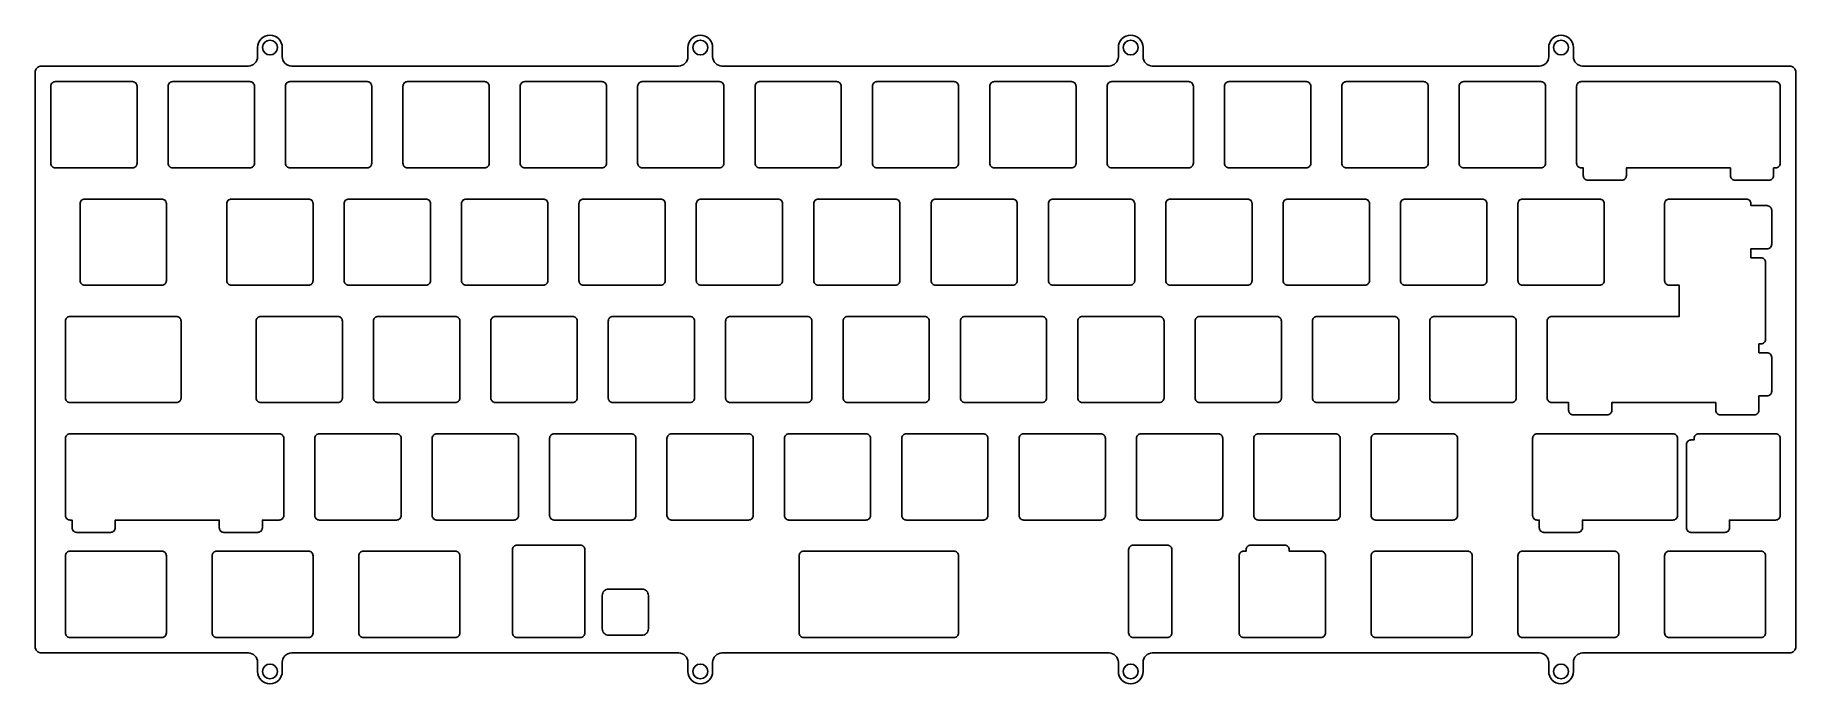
# Model space of a CAD drawing. Header units: millimetres. Extents: x 0 to 286, y -100 to 5.
import ezdxf

# ---------------------------------------------------------------- set-up
doc = ezdxf.new("R2010")
doc.units = ezdxf.units.MM
doc.layers.get('0').update_dxf_attribs({"linetype": 'CONTINUOUS'})

msp = doc.modelspace()

# ---------------------------------------------------------------- linework, layer by layer
for points in [[(40.1, 3), (40.1, 1.5, 0.414214), (41.6, 0), (104.45, 0, 0.414214), (105.95, 1.5), (105.95, 3, -1), (109.95, 3), (109.95, 1.5, 0.414214), (111.45, 0), (174.3, 0, 0.414214), (175.8, 1.5), (175.8, 3, -1), (179.8, 3), (179.8, 1.5, 0.414214), (181.3, 0), (244.15, 0, 0.414214), (245.65, 1.5), (245.65, 3, -1), (249.65, 3), (249.65, 1.5, 0.414214), (251.15, 0), (284.75, 0, -0.414214), (285.75, -1), (285.75, -94.25, -0.414214), (284.75, -95.25), (251.15, -95.25, 0.414214), (249.65, -96.75), (249.65, -98.25, -1), (245.65, -98.25), (245.65, -96.75, 0.414214), (244.15, -95.25), (181.3, -95.25, 0.414214), (179.8, -96.75), (179.8, -98.25, -1), (175.8, -98.25), (175.8, -96.75, 0.414214), (174.3, -95.25), (111.45, -95.25, 0.414214), (109.95, -96.75), (109.95, -98.25, -1), (105.95, -98.25), (105.95, -96.75, 0.414214), (104.45, -95.25), (41.6, -95.25, 0.414214), (40.1, -96.75), (40.1, -98.25, -1), (36.1, -98.25), (36.1, -96.75, 0.414214), (34.6, -95.25), (1, -95.25, -0.414214), (0, -94.25), (0, -1, -0.414214), (1, 0), (34.6, 0, 0.414214), (36.1, 1.5), (36.1, 3, -1)], [(15.78, -16.53, 0.414214), (16.53, -15.78), (16.53, -3.28, 0.414214), (15.78, -2.53), (3.28, -2.53, 0.414214), (2.52, -3.28), (2.52, -15.78, 0.414214), (3.28, -16.53)], [(35.58, -3.28), (35.58, -15.78, -0.414214), (34.83, -16.53), (22.32, -16.53, -0.414214), (21.58, -15.78), (21.58, -3.28, -0.414214), (22.32, -2.53), (34.83, -2.53, -0.414214)], [(40.62, -15.78, 0.414214), (41.38, -16.53), (53.88, -16.53, 0.414214), (54.62, -15.78), (54.62, -3.28, 0.414214), (53.88, -2.53), (41.38, -2.53, 0.414214), (40.62, -3.28)], [(59.68, -3.28, -0.414214), (60.43, -2.53), (72.93, -2.53, -0.414214), (73.67, -3.28), (73.67, -15.78, -0.414214), (72.93, -16.53), (60.43, -16.53, -0.414214), (59.68, -15.78)], [(79.47, -16.53), (91.97, -16.53, 0.414214), (92.72, -15.78), (92.72, -3.28, 0.414214), (91.97, -2.53), (79.47, -2.53, 0.414214), (78.72, -3.28), (78.72, -15.78, 0.414214)], [(111.78, -3.28), (111.78, -15.78, -0.414214), (111.03, -16.53), (98.53, -16.53, -0.414214), (97.78, -15.78), (97.78, -3.28, -0.414214), (98.53, -2.53), (111.03, -2.53, -0.414214)], [(117.58, -2.53, 0.414214), (116.83, -3.28), (116.83, -15.78, 0.414214), (117.58, -16.53), (130.07, -16.53, 0.414214), (130.82, -15.78), (130.82, -3.28, 0.414214), (130.07, -2.53)], [(135.88, -15.78, 0.414214), (136.62, -16.53), (149.12, -16.53, 0.414214), (149.87, -15.78), (149.87, -3.28, 0.414214), (149.12, -2.53), (136.62, -2.53, 0.414214), (135.88, -3.28)], [(155.68, -2.53), (168.18, -2.53, -0.414214), (168.93, -3.28), (168.93, -15.78, -0.414214), (168.18, -16.53), (155.68, -16.53, -0.414214), (154.93, -15.78), (154.93, -3.28, -0.414214)], [(173.98, -3.28), (173.98, -15.78, 0.414214), (174.72, -16.53), (187.22, -16.53, 0.414214), (187.97, -15.78), (187.97, -3.28, 0.414214), (187.22, -2.53), (174.72, -2.53, 0.414214)], [(206.28, -2.53), (193.78, -2.53, 0.414214), (193.03, -3.28), (193.03, -15.78, 0.414214), (193.78, -16.53), (206.28, -16.53, 0.414214), (207.03, -15.78), (207.03, -3.28, 0.414214)], [(212.07, -15.78), (212.07, -3.28, -0.414214), (212.82, -2.53), (225.32, -2.53, -0.414214), (226.08, -3.28), (226.08, -15.78, -0.414214), (225.32, -16.53), (212.82, -16.53, -0.414214)], [(231.12, -15.78), (231.12, -3.28, -0.414214), (231.88, -2.53), (244.38, -2.53, -0.414214), (245.13, -3.28), (245.13, -15.78, -0.414214), (244.38, -16.53), (231.88, -16.53, -0.414214)], [(275.14, -16.53), (275.14, -17.78, 0.414214), (275.89, -18.53), (281.39, -18.53, 0.414214), (282.14, -17.78), (282.14, -16.53), (282.48, -16.53, 0.414214), (283.23, -15.78), (283.23, -3.28, 0.414214), (282.48, -2.53), (250.93, -2.53, 0.414214), (250.18, -3.28), (250.18, -15.78, 0.414214), (250.93, -16.53), (251.26, -16.53), (251.26, -17.78, 0.414214), (252.01, -18.53), (257.51, -18.53, 0.414214), (258.26, -17.78), (258.26, -16.53)], [(7.29, -34.83, 0.414214), (8.04, -35.58), (20.54, -35.58, 0.414214), (21.29, -34.83), (21.29, -22.32, 0.414214), (20.54, -21.58), (8.04, -21.58, 0.414214), (7.29, -22.32)], [(31.85, -35.58), (44.35, -35.58, 0.414214), (45.1, -34.83), (45.1, -22.32, 0.414214), (44.35, -21.58), (31.85, -21.58, 0.414214), (31.1, -22.32), (31.1, -34.83, 0.414214)], [(50.9, -21.58), (63.4, -21.58, -0.414214), (64.15, -22.32), (64.15, -34.83, -0.414214), (63.4, -35.58), (50.9, -35.58, -0.414214), (50.15, -34.83), (50.15, -22.32, -0.414214)], [(83.2, -34.83), (83.2, -22.32, 0.414214), (82.45, -21.58), (69.95, -21.58, 0.414214), (69.2, -22.32), (69.2, -34.83, 0.414214), (69.95, -35.58), (82.45, -35.58, 0.414214)], [(89, -21.58), (101.5, -21.58, -0.414214), (102.25, -22.32), (102.25, -34.83, -0.414214), (101.5, -35.58), (89, -35.58, -0.414214), (88.25, -34.83), (88.25, -22.32, -0.414214)], [(121.3, -22.32, 0.414214), (120.55, -21.58), (108.05, -21.58, 0.414214), (107.3, -22.32), (107.3, -34.83, 0.414214), (108.05, -35.58), (120.55, -35.58, 0.414214), (121.3, -34.83)], [(126.35, -22.32), (126.35, -34.83, 0.414214), (127.1, -35.58), (139.6, -35.58, 0.414214), (140.35, -34.83), (140.35, -22.32, 0.414214), (139.6, -21.58), (127.1, -21.58, 0.414214)], [(145.4, -22.32), (145.4, -34.83, 0.414214), (146.15, -35.58), (158.65, -35.58, 0.414214), (159.4, -34.83), (159.4, -22.32, 0.414214), (158.65, -21.58), (146.15, -21.58, 0.414214)], [(165.2, -21.58), (177.7, -21.58, -0.414214), (178.45, -22.32), (178.45, -34.83, -0.414214), (177.7, -35.58), (165.2, -35.58, -0.414214), (164.45, -34.83), (164.45, -22.32, -0.414214)], [(183.5, -34.83), (183.5, -22.32, -0.414214), (184.25, -21.58), (196.75, -21.58, -0.414214), (197.5, -22.32), (197.5, -34.83, -0.414214), (196.75, -35.58), (184.25, -35.58, -0.414214)], [(203.3, -21.58, 0.414214), (202.55, -22.32), (202.55, -34.83, 0.414214), (203.3, -35.58), (215.8, -35.58, 0.414214), (216.55, -34.83), (216.55, -22.32, 0.414214), (215.8, -21.58)], [(222.35, -21.58, 0.414214), (221.6, -22.32), (221.6, -34.83, 0.414214), (222.35, -35.58), (234.85, -35.58, 0.414214), (235.6, -34.83), (235.6, -22.32, 0.414214), (234.85, -21.58)], [(240.65, -22.32), (240.65, -34.83, 0.414214), (241.4, -35.58), (253.9, -35.58, 0.414214), (254.65, -34.83), (254.65, -22.32, 0.414214), (253.9, -21.58), (241.4, -21.58, 0.414214)], [(245.41, -53.88, 0.414214), (246.16, -54.63), (248.88, -54.63), (248.88, -55.87, 0.414214), (249.63, -56.63), (255.13, -56.63, 0.414214), (255.88, -55.87), (255.88, -54.63), (272.76, -54.63), (272.76, -55.87, 0.414214), (273.51, -56.63), (279.01, -56.63, 0.414214), (279.76, -55.87), (279.76, -53.54), (281.09, -53.54, 0.414214), (281.84, -52.79), (281.84, -47.29, 0.414214), (281.09, -46.54), (279.76, -46.54), (279.76, -45.1), (280.09, -45.1, 0.414214), (280.84, -44.35), (280.84, -31.85, 0.414214), (280.09, -31.1), (278.46, -31.1), (278.46, -29.66), (281.09, -29.66, 0.414214), (281.84, -28.91), (281.84, -23.41, 0.414214), (281.09, -22.66), (278.46, -22.66), (278.46, -22.32, 0.414214), (277.71, -21.58), (265.21, -21.58, 0.414214), (264.46, -22.32), (264.46, -34.83, 0.414214), (265.21, -35.58), (266.84, -35.58), (266.84, -40.63), (246.16, -40.63, 0.414214), (245.41, -41.38)], [(4.91, -53.88, 0.414214), (5.66, -54.63), (22.92, -54.63, 0.414214), (23.67, -53.88), (23.67, -41.38, 0.414214), (22.92, -40.63), (5.66, -40.63, 0.414214), (4.91, -41.38)], [(35.86, -41.38, -0.414214), (36.61, -40.63), (49.11, -40.63, -0.414214), (49.86, -41.38), (49.86, -53.88, -0.414214), (49.11, -54.63), (36.61, -54.63, -0.414214), (35.86, -53.88)], [(55.66, -40.63), (68.16, -40.63, -0.414214), (68.91, -41.38), (68.91, -53.88, -0.414214), (68.16, -54.63), (55.66, -54.63, -0.414214), (54.91, -53.88), (54.91, -41.38, -0.414214)], [(87.21, -54.63, 0.414214), (87.96, -53.88), (87.96, -41.38, 0.414214), (87.21, -40.63), (74.71, -40.63, 0.414214), (73.96, -41.38), (73.96, -53.88, 0.414214), (74.71, -54.63)], [(93.01, -41.38), (93.01, -53.88, 0.414214), (93.76, -54.63), (106.26, -54.63, 0.414214), (107.01, -53.88), (107.01, -41.38, 0.414214), (106.26, -40.63), (93.76, -40.63, 0.414214)], [(126.06, -53.88), (126.06, -41.38, 0.414214), (125.31, -40.63), (112.81, -40.63, 0.414214), (112.06, -41.38), (112.06, -53.88, 0.414214), (112.81, -54.63), (125.31, -54.63, 0.414214)], [(131.11, -53.88, 0.414214), (131.86, -54.63), (144.36, -54.63, 0.414214), (145.11, -53.88), (145.11, -41.38, 0.414214), (144.36, -40.63), (131.86, -40.63, 0.414214), (131.11, -41.38)], [(150.16, -53.88, 0.414214), (150.91, -54.63), (163.41, -54.63, 0.414214), (164.16, -53.88), (164.16, -41.38, 0.414214), (163.41, -40.63), (150.91, -40.63, 0.414214), (150.16, -41.38)], [(182.46, -54.63), (169.96, -54.63, -0.414214), (169.21, -53.88), (169.21, -41.38, -0.414214), (169.96, -40.63), (182.46, -40.63, -0.414214), (183.21, -41.38), (183.21, -53.88, -0.414214)], [(202.26, -53.88), (202.26, -41.38, 0.414214), (201.51, -40.63), (189.01, -40.63, 0.414214), (188.26, -41.38), (188.26, -53.88, 0.414214), (189.01, -54.63), (201.51, -54.63, 0.414214)], [(208.06, -54.63), (220.56, -54.63, 0.414214), (221.31, -53.88), (221.31, -41.38, 0.414214), (220.56, -40.63), (208.06, -40.63, 0.414214), (207.31, -41.38), (207.31, -53.88, 0.414214)], [(227.11, -40.63, 0.414214), (226.36, -41.38), (226.36, -53.88, 0.414214), (227.11, -54.63), (239.61, -54.63, 0.414214), (240.36, -53.88), (240.36, -41.38, 0.414214), (239.61, -40.63)], [(4.91, -72.93), (4.91, -60.43, -0.414214), (5.66, -59.68), (39.59, -59.68, -0.414214), (40.34, -60.43), (40.34, -72.93, -0.414214), (39.59, -73.68), (36.87, -73.68), (36.87, -74.93, -0.414214), (36.12, -75.68), (30.62, -75.68, -0.414214), (29.87, -74.93), (29.87, -73.68), (12.99, -73.68), (12.99, -74.93, -0.414214), (12.24, -75.68), (6.74, -75.68, -0.414214), (5.99, -74.93), (5.99, -73.68), (5.66, -73.68, -0.414214)], [(58.64, -59.68), (46.14, -59.68, 0.414214), (45.39, -60.43), (45.39, -72.93, 0.414214), (46.14, -73.68), (58.64, -73.68, 0.414214), (59.39, -72.93), (59.39, -60.43, 0.414214)], [(64.44, -72.93, 0.414214), (65.19, -73.68), (77.69, -73.68, 0.414214), (78.44, -72.93), (78.44, -60.43, 0.414214), (77.69, -59.68), (65.19, -59.68, 0.414214), (64.44, -60.43)], [(96.74, -59.68), (84.24, -59.68, 0.414214), (83.49, -60.43), (83.49, -72.93, 0.414214), (84.24, -73.68), (96.74, -73.68, 0.414214), (97.49, -72.93), (97.49, -60.43, 0.414214)], [(103.29, -59.68, 0.414214), (102.54, -60.43), (102.54, -72.93, 0.414214), (103.29, -73.68), (115.79, -73.68, 0.414214), (116.54, -72.93), (116.54, -60.43, 0.414214), (115.79, -59.68)], [(121.59, -72.93, 0.414214), (122.34, -73.68), (134.84, -73.68, 0.414214), (135.59, -72.93), (135.59, -60.43, 0.414214), (134.84, -59.68), (122.34, -59.68, 0.414214), (121.59, -60.43)], [(140.64, -72.93, 0.414214), (141.39, -73.68), (153.89, -73.68, 0.414214), (154.64, -72.93), (154.64, -60.43, 0.414214), (153.89, -59.68), (141.39, -59.68, 0.414214), (140.64, -60.43)], [(160.44, -73.68), (172.94, -73.68, 0.414214), (173.69, -72.93), (173.69, -60.43, 0.414214), (172.94, -59.68), (160.44, -59.68, 0.414214), (159.69, -60.43), (159.69, -72.93, 0.414214)], [(178.74, -60.43), (178.74, -72.93, 0.414214), (179.49, -73.68), (191.99, -73.68, 0.414214), (192.74, -72.93), (192.74, -60.43, 0.414214), (191.99, -59.68), (179.49, -59.68, 0.414214)], [(197.79, -72.93, 0.414214), (198.54, -73.68), (211.04, -73.68, 0.414214), (211.79, -72.93), (211.79, -60.43, 0.414214), (211.04, -59.68), (198.54, -59.68, 0.414214), (197.79, -60.43)], [(216.84, -60.43), (216.84, -72.93, 0.414214), (217.59, -73.68), (230.09, -73.68, 0.414214), (230.84, -72.93), (230.84, -60.43, 0.414214), (230.09, -59.68), (217.59, -59.68, 0.414214)], [(265.81, -73.68, 0.414214), (266.56, -72.93), (266.56, -60.43, 0.414214), (265.81, -59.68), (243.78, -59.68, 0.414214), (243.03, -60.43), (243.03, -72.93, 0.414214), (243.78, -73.68), (244.12, -73.68), (244.12, -74.93, 0.414214), (244.87, -75.68), (250.37, -75.68, 0.414214), (251.12, -74.93), (251.12, -73.68)], [(283.23, -60.43, 0.414214), (282.48, -59.68), (269.98, -59.68, 0.414214), (269.23, -60.43), (269.23, -60.68), (268.74, -60.68, 0.414214), (267.99, -61.43), (267.99, -74.93, 0.414214), (268.74, -75.68), (274.24, -75.68, 0.414214), (274.99, -74.93), (274.99, -73.68), (282.48, -73.68, 0.414214), (283.23, -72.93)], [(5.66, -92.73), (20.54, -92.73, 0.414214), (21.29, -91.98), (21.29, -79.48, 0.414214), (20.54, -78.73), (5.66, -78.73, 0.414214), (4.91, -79.48), (4.91, -91.98, 0.414214)], [(29.47, -92.73), (44.35, -92.73, 0.414214), (45.1, -91.98), (45.1, -79.48, 0.414214), (44.35, -78.73), (29.47, -78.73, 0.414214), (28.72, -79.48), (28.72, -91.98, 0.414214)], [(68.91, -79.48, 0.414214), (68.16, -78.73), (53.28, -78.73, 0.414214), (52.53, -79.48), (52.53, -91.98, 0.414214), (53.28, -92.73), (68.16, -92.73, 0.414214), (68.91, -91.98)], [(78.22, -92.73), (88.47, -92.73, 0.414214), (89.22, -91.98), (89.22, -78.48, 0.414214), (88.47, -77.73), (78.22, -77.73, 0.414214), (77.47, -78.48), (77.47, -91.98, 0.414214)], [(124.72, -92.73), (149.12, -92.73, 0.414214), (149.87, -91.98), (149.87, -79.48, 0.414214), (149.12, -78.73), (124.72, -78.73, 0.414214), (123.97, -79.48), (123.97, -91.98, 0.414214)], [(178.22, -92.73), (183.72, -92.73, 0.414214), (184.47, -91.98), (184.47, -78.48, 0.414214), (183.72, -77.73), (178.22, -77.73, 0.414214), (177.47, -78.48), (177.47, -91.98, 0.414214)], [(196.16, -92.73), (208.66, -92.73, 0.414214), (209.41, -91.98), (209.41, -79.48, 0.414214), (208.66, -78.73), (203.53, -78.73), (203.53, -78.48, 0.414214), (202.78, -77.73), (197.28, -77.73, 0.414214), (196.53, -78.48), (196.53, -78.73), (196.16, -78.73, 0.414214), (195.41, -79.48), (195.41, -91.98, 0.414214)], [(233.22, -91.98), (233.22, -79.48, 0.414214), (232.47, -78.73), (217.59, -78.73, 0.414214), (216.84, -79.48), (216.84, -91.98, 0.414214), (217.59, -92.73), (232.47, -92.73, 0.414214)], [(257.03, -79.48, 0.414214), (256.28, -78.73), (241.4, -78.73, 0.414214), (240.65, -79.48), (240.65, -91.98, 0.414214), (241.4, -92.73), (256.28, -92.73, 0.414214), (257.03, -91.98)], [(280.84, -79.48, 0.414214), (280.09, -78.73), (265.21, -78.73, 0.414214), (264.46, -79.48), (264.46, -91.98, 0.414214), (265.21, -92.73), (280.09, -92.73, 0.414214), (280.84, -91.98)], [(98.48, -84.87), (93.08, -84.87, 0.414214), (92.03, -85.92), (92.03, -91.32, 0.414214), (93.08, -92.37), (98.48, -92.37, 0.414214), (99.53, -91.32), (99.53, -85.92, 0.414214)]]:
    msp.add_lwpolyline(points, format="xyb", close=True)
for centre in [(38.1, 3), (107.95, 3), (177.8, 3), (247.65, 3), (38.1, -98.25), (107.95, -98.25), (177.8, -98.25), (247.65, -98.25)]:
    msp.add_circle(centre, 1.2)

doc.saveas('drawing.dxf')
